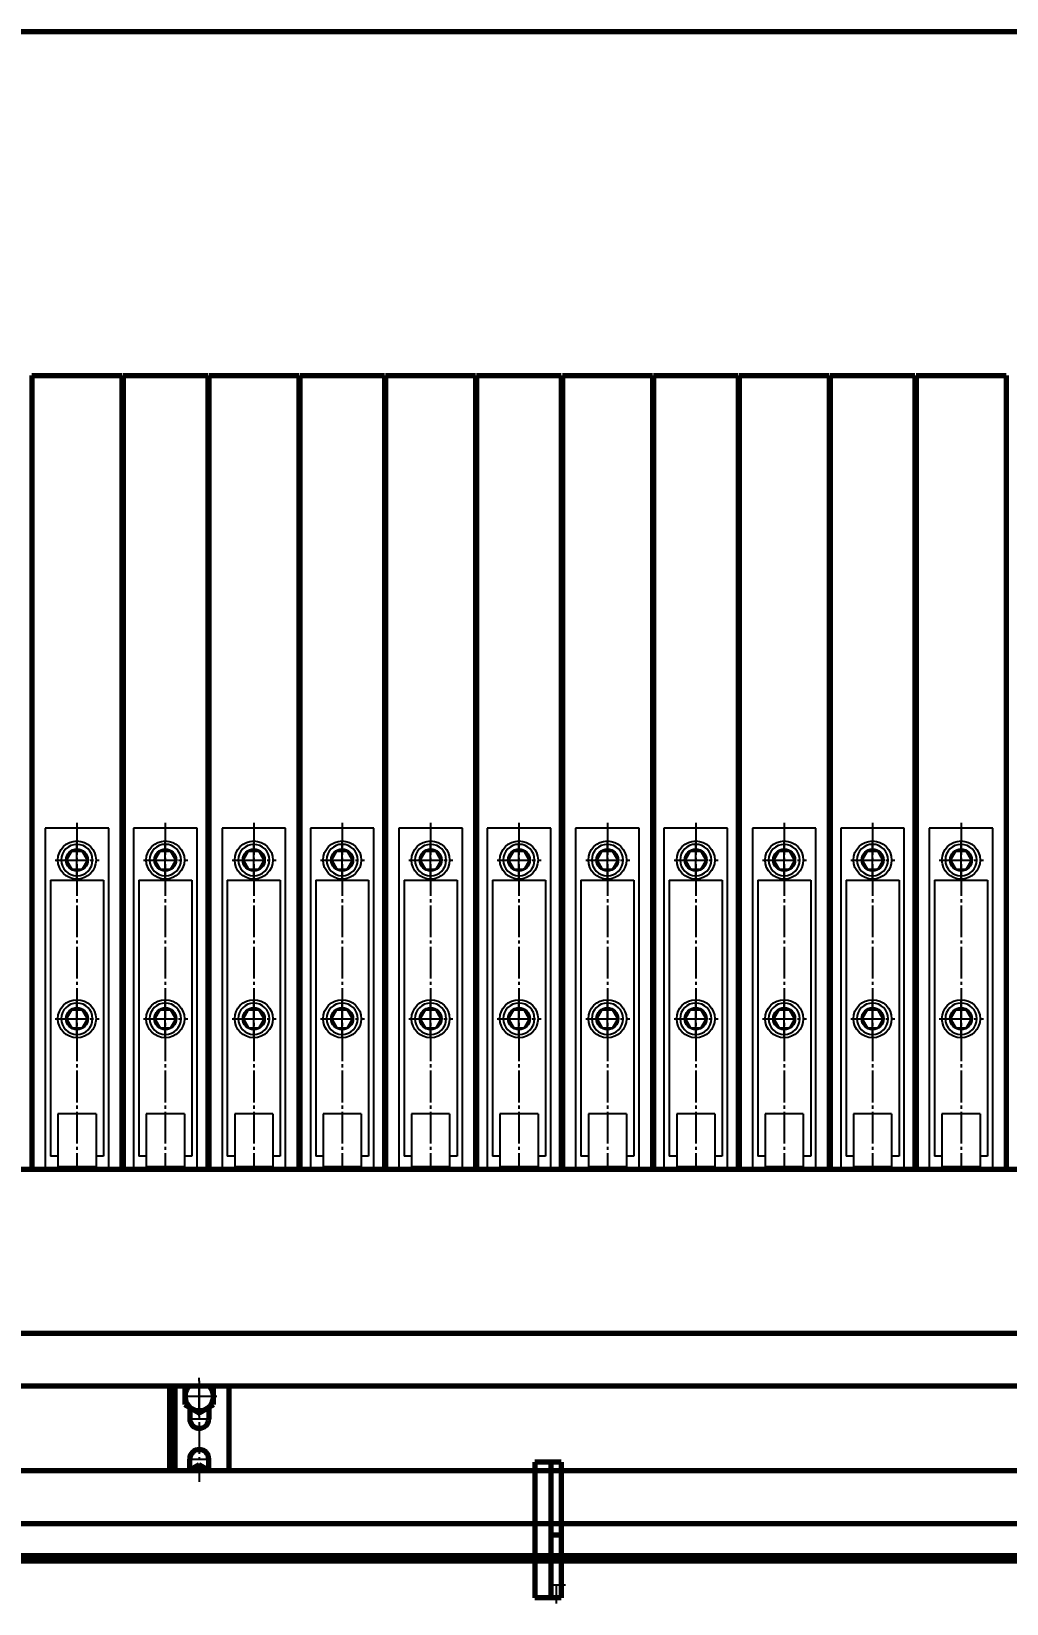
# Model space of a CAD drawing. Header units: millimetres. Extents: x -14850 to 14850, y -10500 to 10500.
# Drawn here: x -6048 to -5127, y 2566 to 4052 of the extents above; entities that cross this region are included whole.
import ezdxf

# ---------------------------------------------------------------- set-up
doc = ezdxf.new("R2010")
doc.units = ezdxf.units.MM
doc.linetypes.add('EB_DASH', pattern=[6, 3, -3])
doc.linetypes.add('EB_DASHDOT', pattern=[39, 30, -3, 3, -3])
for name, color, linetype, lineweight in [('CAXA0', 7, 'Continuous', 70), ('CAXA1', 1, 'EB_DASHDOT', 25), ('CAXA2', 6, 'EB_DASH', 25), ('CAXA4', 3, 'Continuous', 25)]:
    doc.layers.add(name, color=color, linetype=linetype, lineweight=lineweight)
doc.styles.add('标准', font='', dxfattribs={"width": 0.667})
doc.styles.get('标准').set_extended_font_data('NSimSun')
doc.dimstyles.new('标准', dxfattribs={"dimscale": 50, "dimtxt": 3.5, "dimasz": 3, "dimexe": 2, "dimexo": 0, "dimtad": 1, "dimdec": 1, "dimzin": 12, "dimdsep": 46, "dimtxsty": '标准', "dimcen": 0, "dimdle": 4, "dimaunit": 1, "dimazin": 2, "dimtfac": 1, "dimtdec": 3, "dimtmove": 0, "dimatfit": 3, "dimfxl": 0, "dimtolj": 1, "dimtzin": 0, "dimarcsym": 0})

# ---------------------------------------------------------------- blocks, each defined once
blk = doc.blocks.new('CAXBLOCK45', base_point=(-5560, 2639))
at = {"layer": 'CAXA0', "linetype": 'Continuous', "lineweight": 70}
for p, q in [((-5547.4, 2699.6), (-5572.4, 2699.6)), ((-5572.4, 2699.6), (-5572.4, 2571.6)), ((-5557.4, 2699.6), (-5557.4, 2571.6)), ((-5547.4, 2699.6), (-5547.4, 2571.6)), ((-5547.4, 2630.6), (-5557.4, 2630.6)), ((-5547.4, 2571.6), (-5572.4, 2571.6))]:
    blk.add_line(p, q, dxfattribs=at)
at = {"layer": 'CAXA1', "linetype": 'EB_DASHDOT', "lineweight": 25}
for p, q in [((-5560, 2608.6), (-5545.4, 2608.6)), ((-5559.5, 2583.6), (-5543.5, 2583.6))]:
    blk.add_line(p, q, dxfattribs=at)
at = {"layer": 'CAXA1', "color": 1, "linetype": 'EB_DASHDOT', "lineweight": 25}
blk.add_line((-5552.4, 2582.5), (-5552.4, 2566), dxfattribs=at)
blk = doc.blocks.new('CAXBLOCK294', base_point=(-5212.4, 3351.7))
at = {"layer": 'CAXA0', "linetype": 'Continuous', "lineweight": 70}
for p, q in [((-5212.4, 3726.7), (-5127.4, 3726.7)), ((-5212.4, 3726.7), (-5212.4, 2976.7)), ((-5127.4, 3726.7), (-5127.4, 2976.7)), ((-5212.4, 2976.7), (-5127.4, 2976.7))]:
    blk.add_line(p, q, dxfattribs=at)
at = {"layer": 'CAXA2', "color": 6, "linetype": 'Continuous', "lineweight": 25}
for p, q in [((-5199.9, 3298.7), (-5199.9, 2976.7)), ((-5139.9, 3298.7), (-5199.9, 3298.7)), ((-5139.9, 2976.7), (-5139.9, 3298.7)), ((-5169.9, 3250.8), (-5169.9, 3286.5)), ((-5179.7, 3268.7), (-5174.8, 3277.2)), ((-5179.7, 3268.7), (-5174.8, 3260.2)), ((-5174.8, 3277.2), (-5165, 3277.2)), ((-5160.1, 3268.7), (-5165, 3277.2)), ((-5160.1, 3268.7), (-5165, 3277.2)), ((-5160.1, 3268.7), (-5165, 3260.2)), ((-5174.8, 3260.2), (-5165, 3260.2)), ((-5194.9, 3249.7), (-5194.9, 2988.7)), ((-5194.9, 3249.7), (-5144.9, 3249.7)), ((-5144.9, 3249.7), (-5144.9, 2988.7)), ((-5169.9, 3100.8), (-5169.9, 3136.5)), ((-5179.7, 3118.7), (-5174.8, 3127.2)), ((-5174.8, 3127.2), (-5165, 3127.2)), ((-5160.1, 3118.7), (-5165, 3127.2)), ((-5160.1, 3118.7), (-5165, 3127.2)), ((-5179.7, 3118.7), (-5174.8, 3110.2)), ((-5174.8, 3110.2), (-5165, 3110.2)), ((-5160.1, 3118.7), (-5165, 3110.2)), ((-5187.9, 3028.7), (-5187.9, 2978.7)), ((-5151.9, 3028.7), (-5187.9, 3028.7)), ((-5151.9, 3028.7), (-5151.9, 2978.7)), ((-5187.9, 2988.7), (-5194.9, 2988.7)), ((-5144.9, 2988.7), (-5151.9, 2988.7)), ((-5151.9, 2978.7), (-5187.9, 2978.7))]:
    blk.add_line(p, q, dxfattribs=at)
at = {"layer": 'CAXA2', "color": 6, "linetype": 'EB_DASHDOT', "lineweight": 25}
for p, q in [((-5169.9, 3303.7), (-5169.9, 2976.7)), ((-5190.4, 3268.7), (-5148.8, 3268.7)), ((-5190.4, 3118.7), (-5148.8, 3118.7))]:
    blk.add_line(p, q, dxfattribs=at)
at = {"layer": 'CAXA2', "color": 6, "linetype": 'Continuous', "lineweight": 25}
for centre, radius in [((-5169.9, 3268.7), 18), ((-5169.9, 3268.7), 10.5), ((-5169.9, 3268.7), 9.81), ((-5169.9, 3118.7), 18), ((-5169.9, 3118.7), 18), ((-5169.9, 3118.7), 10.5), ((-5169.9, 3118.7), 10.5), ((-5169.9, 3118.7), 9.81)]:
    blk.add_circle(centre, radius, dxfattribs=at)
for centre, start, end in [((-5169.9, 3268.7), 0, 180), ((-5169.9, 3268.7), 180, 0), ((-5169.9, 3118.7), 0, 180), ((-5169.9, 3118.7), 180, 0)]:
    blk.add_arc(centre, 14.8, start, end, dxfattribs=at)
blk = doc.blocks.new('CAXBLOCK295', base_point=(-5108.5, 3358.4))
at = {"layer": 'CAXA0', "linetype": 'Continuous', "lineweight": 70}
for p, q in [((-5293.4, 3726.7), (-5213.4, 3726.7)), ((-5293.4, 3726.7), (-5293.4, 2976.7)), ((-5213.4, 3726.7), (-5213.4, 2976.7)), ((-5293.4, 2976.7), (-5213.4, 2976.7))]:
    blk.add_line(p, q, dxfattribs=at)
at = {"layer": 'CAXA2', "color": 6, "linetype": 'Continuous', "lineweight": 25}
for p, q in [((-5283.4, 3298.7), (-5283.4, 2976.7)), ((-5223.4, 3298.7), (-5283.4, 3298.7)), ((-5223.4, 2976.7), (-5223.4, 3298.7)), ((-5253.4, 3250.8), (-5253.4, 3286.5)), ((-5263.2, 3268.7), (-5258.3, 3277.2)), ((-5263.2, 3268.7), (-5258.3, 3260.2)), ((-5258.3, 3277.2), (-5248.5, 3277.2)), ((-5243.6, 3268.7), (-5248.5, 3277.2)), ((-5243.6, 3268.7), (-5248.5, 3277.2)), ((-5243.6, 3268.7), (-5248.5, 3260.2)), ((-5258.3, 3260.2), (-5248.5, 3260.2)), ((-5278.4, 3249.7), (-5278.4, 2988.7)), ((-5278.4, 3249.7), (-5228.4, 3249.7)), ((-5228.4, 3249.7), (-5228.4, 2988.7)), ((-5253.4, 3100.8), (-5253.4, 3136.5)), ((-5263.2, 3118.7), (-5258.3, 3127.2)), ((-5258.3, 3127.2), (-5248.5, 3127.2)), ((-5243.6, 3118.7), (-5248.5, 3127.2)), ((-5243.6, 3118.7), (-5248.5, 3127.2)), ((-5263.2, 3118.7), (-5258.3, 3110.2)), ((-5258.3, 3110.2), (-5248.5, 3110.2)), ((-5243.6, 3118.7), (-5248.5, 3110.2)), ((-5271.4, 3028.7), (-5271.4, 2978.7)), ((-5235.4, 3028.7), (-5271.4, 3028.7)), ((-5235.4, 3028.7), (-5235.4, 2978.7)), ((-5271.4, 2988.7), (-5278.4, 2988.7)), ((-5228.4, 2988.7), (-5235.4, 2988.7)), ((-5235.4, 2978.7), (-5271.4, 2978.7))]:
    blk.add_line(p, q, dxfattribs=at)
at = {"layer": 'CAXA2', "color": 6, "linetype": 'EB_DASHDOT', "lineweight": 25}
for p, q in [((-5253.4, 3303.7), (-5253.4, 2976.7)), ((-5273.9, 3268.7), (-5232.3, 3268.7)), ((-5273.9, 3118.7), (-5232.3, 3118.7))]:
    blk.add_line(p, q, dxfattribs=at)
at = {"layer": 'CAXA2', "color": 6, "linetype": 'Continuous', "lineweight": 25}
for centre, radius in [((-5253.4, 3268.7), 18), ((-5253.4, 3268.7), 10.5), ((-5253.4, 3268.7), 9.81), ((-5253.4, 3118.7), 18), ((-5253.4, 3118.7), 18), ((-5253.4, 3118.7), 10.5), ((-5253.4, 3118.7), 10.5), ((-5253.4, 3118.7), 9.81)]:
    blk.add_circle(centre, radius, dxfattribs=at)
for centre, start, end in [((-5253.4, 3268.7), 0, 180), ((-5253.4, 3268.7), 180, 0), ((-5253.4, 3118.7), 0, 180), ((-5253.4, 3118.7), 180, 0)]:
    blk.add_arc(centre, 14.8, start, end, dxfattribs=at)
blk = doc.blocks.new('CAXBLOCK296', base_point=(-5379.4, 3351.7))
at = {"layer": 'CAXA0', "linetype": 'Continuous', "lineweight": 70}
for p, q in [((-5379.4, 3726.7), (-5294.4, 3726.7)), ((-5379.4, 3726.7), (-5379.4, 2976.7)), ((-5294.4, 3726.7), (-5294.4, 2976.7)), ((-5379.4, 2976.7), (-5294.4, 2976.7))]:
    blk.add_line(p, q, dxfattribs=at)
at = {"layer": 'CAXA2', "color": 6, "linetype": 'Continuous', "lineweight": 25}
for p, q in [((-5366.9, 3298.7), (-5366.9, 2976.7)), ((-5306.9, 3298.7), (-5366.9, 3298.7)), ((-5306.9, 2976.7), (-5306.9, 3298.7)), ((-5336.9, 3250.8), (-5336.9, 3286.5)), ((-5346.7, 3268.7), (-5341.8, 3277.2)), ((-5346.7, 3268.7), (-5341.8, 3260.2)), ((-5341.8, 3277.2), (-5332, 3277.2)), ((-5327.1, 3268.7), (-5332, 3277.2)), ((-5327.1, 3268.7), (-5332, 3277.2)), ((-5327.1, 3268.7), (-5332, 3260.2)), ((-5341.8, 3260.2), (-5332, 3260.2)), ((-5361.9, 3249.7), (-5361.9, 2988.7)), ((-5361.9, 3249.7), (-5311.9, 3249.7)), ((-5311.9, 3249.7), (-5311.9, 2988.7)), ((-5336.9, 3100.8), (-5336.9, 3136.5)), ((-5346.7, 3118.7), (-5341.8, 3127.2)), ((-5341.8, 3127.2), (-5332, 3127.2)), ((-5327.1, 3118.7), (-5332, 3127.2)), ((-5327.1, 3118.7), (-5332, 3127.2)), ((-5346.7, 3118.7), (-5341.8, 3110.2)), ((-5341.8, 3110.2), (-5332, 3110.2)), ((-5327.1, 3118.7), (-5332, 3110.2)), ((-5354.9, 3028.7), (-5354.9, 2978.7)), ((-5318.9, 3028.7), (-5354.9, 3028.7)), ((-5318.9, 3028.7), (-5318.9, 2978.7)), ((-5354.9, 2988.7), (-5361.9, 2988.7)), ((-5311.9, 2988.7), (-5318.9, 2988.7)), ((-5318.9, 2978.7), (-5354.9, 2978.7))]:
    blk.add_line(p, q, dxfattribs=at)
at = {"layer": 'CAXA2', "color": 6, "linetype": 'EB_DASHDOT', "lineweight": 25}
for p, q in [((-5336.9, 3303.7), (-5336.9, 2976.7)), ((-5357.4, 3268.7), (-5315.8, 3268.7)), ((-5357.4, 3118.7), (-5315.8, 3118.7))]:
    blk.add_line(p, q, dxfattribs=at)
at = {"layer": 'CAXA2', "color": 6, "linetype": 'Continuous', "lineweight": 25}
for centre, radius in [((-5336.9, 3268.7), 18), ((-5336.9, 3268.7), 10.5), ((-5336.9, 3268.7), 9.81), ((-5336.9, 3118.7), 18), ((-5336.9, 3118.7), 18), ((-5336.9, 3118.7), 10.5), ((-5336.9, 3118.7), 10.5), ((-5336.9, 3118.7), 9.81)]:
    blk.add_circle(centre, radius, dxfattribs=at)
for centre, start, end in [((-5336.9, 3268.7), 0, 180), ((-5336.9, 3268.7), 180, 0), ((-5336.9, 3118.7), 0, 180), ((-5336.9, 3118.7), 180, 0)]:
    blk.add_arc(centre, 14.8, start, end, dxfattribs=at)
blk = doc.blocks.new('CAXBLOCK297', base_point=(-5275.5, 3358.4))
at = {"layer": 'CAXA0', "linetype": 'Continuous', "lineweight": 70}
for p, q in [((-5460.4, 3726.7), (-5380.4, 3726.7)), ((-5460.4, 3726.7), (-5460.4, 2976.7)), ((-5380.4, 3726.7), (-5380.4, 2976.7)), ((-5460.4, 2976.7), (-5380.4, 2976.7))]:
    blk.add_line(p, q, dxfattribs=at)
at = {"layer": 'CAXA2', "color": 6, "linetype": 'Continuous', "lineweight": 25}
for p, q in [((-5450.4, 3298.7), (-5450.4, 2976.7)), ((-5390.4, 3298.7), (-5450.4, 3298.7)), ((-5390.4, 2976.7), (-5390.4, 3298.7)), ((-5420.4, 3250.8), (-5420.4, 3286.5)), ((-5430.2, 3268.7), (-5425.3, 3277.2)), ((-5430.2, 3268.7), (-5425.3, 3260.2)), ((-5425.3, 3277.2), (-5415.5, 3277.2)), ((-5410.6, 3268.7), (-5415.5, 3277.2)), ((-5410.6, 3268.7), (-5415.5, 3277.2)), ((-5410.6, 3268.7), (-5415.5, 3260.2)), ((-5425.3, 3260.2), (-5415.5, 3260.2)), ((-5445.4, 3249.7), (-5445.4, 2988.7)), ((-5445.4, 3249.7), (-5395.4, 3249.7)), ((-5395.4, 3249.7), (-5395.4, 2988.7)), ((-5420.4, 3100.8), (-5420.4, 3136.5)), ((-5430.2, 3118.7), (-5425.3, 3127.2)), ((-5425.3, 3127.2), (-5415.5, 3127.2)), ((-5410.6, 3118.7), (-5415.5, 3127.2)), ((-5410.6, 3118.7), (-5415.5, 3127.2)), ((-5430.2, 3118.7), (-5425.3, 3110.2)), ((-5425.3, 3110.2), (-5415.5, 3110.2)), ((-5410.6, 3118.7), (-5415.5, 3110.2)), ((-5438.4, 3028.7), (-5438.4, 2978.7)), ((-5402.4, 3028.7), (-5438.4, 3028.7)), ((-5402.4, 3028.7), (-5402.4, 2978.7)), ((-5438.4, 2988.7), (-5445.4, 2988.7)), ((-5395.4, 2988.7), (-5402.4, 2988.7)), ((-5402.4, 2978.7), (-5438.4, 2978.7))]:
    blk.add_line(p, q, dxfattribs=at)
at = {"layer": 'CAXA2', "color": 6, "linetype": 'EB_DASHDOT', "lineweight": 25}
for p, q in [((-5420.4, 3303.7), (-5420.4, 2976.7)), ((-5440.9, 3268.7), (-5399.3, 3268.7)), ((-5440.9, 3118.7), (-5399.3, 3118.7))]:
    blk.add_line(p, q, dxfattribs=at)
at = {"layer": 'CAXA2', "color": 6, "linetype": 'Continuous', "lineweight": 25}
for centre, radius in [((-5420.4, 3268.7), 18), ((-5420.4, 3268.7), 10.5), ((-5420.4, 3268.7), 9.81), ((-5420.4, 3118.7), 18), ((-5420.4, 3118.7), 18), ((-5420.4, 3118.7), 10.5), ((-5420.4, 3118.7), 10.5), ((-5420.4, 3118.7), 9.81)]:
    blk.add_circle(centre, radius, dxfattribs=at)
for centre, start, end in [((-5420.4, 3268.7), 0, 180), ((-5420.4, 3268.7), 180, 0), ((-5420.4, 3118.7), 0, 180), ((-5420.4, 3118.7), 180, 0)]:
    blk.add_arc(centre, 14.8, start, end, dxfattribs=at)
blk = doc.blocks.new('CAXBLOCK298', base_point=(-5546.4, 3351.7))
at = {"layer": 'CAXA0', "linetype": 'Continuous', "lineweight": 70}
for p, q in [((-5546.4, 3726.7), (-5461.4, 3726.7)), ((-5546.4, 3726.7), (-5546.4, 2976.7)), ((-5461.4, 3726.7), (-5461.4, 2976.7)), ((-5546.4, 2976.7), (-5461.4, 2976.7))]:
    blk.add_line(p, q, dxfattribs=at)
at = {"layer": 'CAXA2', "color": 6, "linetype": 'Continuous', "lineweight": 25}
for p, q in [((-5533.9, 3298.7), (-5533.9, 2976.7)), ((-5473.9, 3298.7), (-5533.9, 3298.7)), ((-5473.9, 2976.7), (-5473.9, 3298.7)), ((-5503.9, 3250.8), (-5503.9, 3286.5)), ((-5513.7, 3268.7), (-5508.8, 3277.2)), ((-5513.7, 3268.7), (-5508.8, 3260.2)), ((-5508.8, 3277.2), (-5499, 3277.2)), ((-5494.1, 3268.7), (-5499, 3277.2)), ((-5494.1, 3268.7), (-5499, 3277.2)), ((-5494.1, 3268.7), (-5499, 3260.2)), ((-5508.8, 3260.2), (-5499, 3260.2)), ((-5528.9, 3249.7), (-5528.9, 2988.7)), ((-5528.9, 3249.7), (-5478.9, 3249.7)), ((-5478.9, 3249.7), (-5478.9, 2988.7)), ((-5503.9, 3100.8), (-5503.9, 3136.5)), ((-5513.7, 3118.7), (-5508.8, 3127.2)), ((-5508.8, 3127.2), (-5499, 3127.2)), ((-5494.1, 3118.7), (-5499, 3127.2)), ((-5494.1, 3118.7), (-5499, 3127.2)), ((-5513.7, 3118.7), (-5508.8, 3110.2)), ((-5508.8, 3110.2), (-5499, 3110.2)), ((-5494.1, 3118.7), (-5499, 3110.2)), ((-5521.9, 3028.7), (-5521.9, 2978.7)), ((-5485.9, 3028.7), (-5521.9, 3028.7)), ((-5485.9, 3028.7), (-5485.9, 2978.7)), ((-5521.9, 2988.7), (-5528.9, 2988.7)), ((-5478.9, 2988.7), (-5485.9, 2988.7)), ((-5485.9, 2978.7), (-5521.9, 2978.7))]:
    blk.add_line(p, q, dxfattribs=at)
at = {"layer": 'CAXA2', "color": 6, "linetype": 'EB_DASHDOT', "lineweight": 25}
for p, q in [((-5503.9, 3303.7), (-5503.9, 2976.7)), ((-5524.4, 3268.7), (-5482.8, 3268.7)), ((-5524.4, 3118.7), (-5482.8, 3118.7))]:
    blk.add_line(p, q, dxfattribs=at)
at = {"layer": 'CAXA2', "color": 6, "linetype": 'Continuous', "lineweight": 25}
for centre, radius in [((-5503.9, 3268.7), 18), ((-5503.9, 3268.7), 10.5), ((-5503.9, 3268.7), 9.81), ((-5503.9, 3118.7), 18), ((-5503.9, 3118.7), 18), ((-5503.9, 3118.7), 10.5), ((-5503.9, 3118.7), 10.5), ((-5503.9, 3118.7), 9.81)]:
    blk.add_circle(centre, radius, dxfattribs=at)
for centre, start, end in [((-5503.9, 3268.7), 0, 180), ((-5503.9, 3268.7), 180, 0), ((-5503.9, 3118.7), 0, 180), ((-5503.9, 3118.7), 180, 0)]:
    blk.add_arc(centre, 14.8, start, end, dxfattribs=at)
blk = doc.blocks.new('CAXBLOCK299', base_point=(-5442.5, 3358.4))
at = {"layer": 'CAXA0', "linetype": 'Continuous', "lineweight": 70}
for p, q in [((-5627.4, 3726.7), (-5547.4, 3726.7)), ((-5627.4, 3726.7), (-5627.4, 2976.7)), ((-5547.4, 3726.7), (-5547.4, 2976.7)), ((-5627.4, 2976.7), (-5547.4, 2976.7))]:
    blk.add_line(p, q, dxfattribs=at)
at = {"layer": 'CAXA2', "color": 6, "linetype": 'Continuous', "lineweight": 25}
for p, q in [((-5617.4, 3298.7), (-5617.4, 2976.7)), ((-5557.4, 3298.7), (-5617.4, 3298.7)), ((-5557.4, 2976.7), (-5557.4, 3298.7)), ((-5587.4, 3250.8), (-5587.4, 3286.5)), ((-5597.2, 3268.7), (-5592.3, 3277.2)), ((-5597.2, 3268.7), (-5592.3, 3260.2)), ((-5592.3, 3277.2), (-5582.5, 3277.2)), ((-5577.6, 3268.7), (-5582.5, 3277.2)), ((-5577.6, 3268.7), (-5582.5, 3277.2)), ((-5577.6, 3268.7), (-5582.5, 3260.2)), ((-5592.3, 3260.2), (-5582.5, 3260.2)), ((-5612.4, 3249.7), (-5612.4, 2988.7)), ((-5612.4, 3249.7), (-5562.4, 3249.7)), ((-5562.4, 3249.7), (-5562.4, 2988.7)), ((-5587.4, 3100.8), (-5587.4, 3136.5)), ((-5597.2, 3118.7), (-5592.3, 3127.2)), ((-5592.3, 3127.2), (-5582.5, 3127.2)), ((-5577.6, 3118.7), (-5582.5, 3127.2)), ((-5577.6, 3118.7), (-5582.5, 3127.2)), ((-5597.2, 3118.7), (-5592.3, 3110.2)), ((-5592.3, 3110.2), (-5582.5, 3110.2)), ((-5577.6, 3118.7), (-5582.5, 3110.2)), ((-5605.4, 3028.7), (-5605.4, 2978.7)), ((-5569.4, 3028.7), (-5605.4, 3028.7)), ((-5569.4, 3028.7), (-5569.4, 2978.7)), ((-5605.4, 2988.7), (-5612.4, 2988.7)), ((-5562.4, 2988.7), (-5569.4, 2988.7)), ((-5569.4, 2978.7), (-5605.4, 2978.7))]:
    blk.add_line(p, q, dxfattribs=at)
at = {"layer": 'CAXA2', "color": 6, "linetype": 'EB_DASHDOT', "lineweight": 25}
for p, q in [((-5587.4, 3303.7), (-5587.4, 2976.7)), ((-5607.9, 3268.7), (-5566.3, 3268.7)), ((-5607.9, 3118.7), (-5566.3, 3118.7))]:
    blk.add_line(p, q, dxfattribs=at)
at = {"layer": 'CAXA2', "color": 6, "linetype": 'Continuous', "lineweight": 25}
for centre, radius in [((-5587.4, 3268.7), 18), ((-5587.4, 3268.7), 10.5), ((-5587.4, 3268.7), 9.81), ((-5587.4, 3118.7), 18), ((-5587.4, 3118.7), 18), ((-5587.4, 3118.7), 10.5), ((-5587.4, 3118.7), 10.5), ((-5587.4, 3118.7), 9.81)]:
    blk.add_circle(centre, radius, dxfattribs=at)
for centre, start, end in [((-5587.4, 3268.7), 0, 180), ((-5587.4, 3268.7), 180, 0), ((-5587.4, 3118.7), 0, 180), ((-5587.4, 3118.7), 180, 0)]:
    blk.add_arc(centre, 14.8, start, end, dxfattribs=at)
blk = doc.blocks.new('CAXBLOCK300', base_point=(-5713.4, 3351.7))
at = {"layer": 'CAXA0', "linetype": 'Continuous', "lineweight": 70}
for p, q in [((-5713.4, 3726.7), (-5628.4, 3726.7)), ((-5713.4, 3726.7), (-5713.4, 2976.7)), ((-5628.4, 3726.7), (-5628.4, 2976.7)), ((-5713.4, 2976.7), (-5628.4, 2976.7))]:
    blk.add_line(p, q, dxfattribs=at)
at = {"layer": 'CAXA2', "color": 6, "linetype": 'Continuous', "lineweight": 25}
for p, q in [((-5700.9, 3298.7), (-5700.9, 2976.7)), ((-5640.9, 3298.7), (-5700.9, 3298.7)), ((-5640.9, 2976.7), (-5640.9, 3298.7)), ((-5670.9, 3250.8), (-5670.9, 3286.5)), ((-5680.7, 3268.7), (-5675.8, 3277.2)), ((-5680.7, 3268.7), (-5675.8, 3260.2)), ((-5675.8, 3277.2), (-5666, 3277.2)), ((-5661.1, 3268.7), (-5666, 3277.2)), ((-5661.1, 3268.7), (-5666, 3277.2)), ((-5661.1, 3268.7), (-5666, 3260.2)), ((-5675.8, 3260.2), (-5666, 3260.2)), ((-5695.9, 3249.7), (-5695.9, 2988.7)), ((-5695.9, 3249.7), (-5645.9, 3249.7)), ((-5645.9, 3249.7), (-5645.9, 2988.7)), ((-5670.9, 3100.8), (-5670.9, 3136.5)), ((-5680.7, 3118.7), (-5675.8, 3127.2)), ((-5675.8, 3127.2), (-5666, 3127.2)), ((-5661.1, 3118.7), (-5666, 3127.2)), ((-5661.1, 3118.7), (-5666, 3127.2)), ((-5680.7, 3118.7), (-5675.8, 3110.2)), ((-5675.8, 3110.2), (-5666, 3110.2)), ((-5661.1, 3118.7), (-5666, 3110.2)), ((-5688.9, 3028.7), (-5688.9, 2978.7)), ((-5652.9, 3028.7), (-5688.9, 3028.7)), ((-5652.9, 3028.7), (-5652.9, 2978.7)), ((-5688.9, 2988.7), (-5695.9, 2988.7)), ((-5645.9, 2988.7), (-5652.9, 2988.7)), ((-5652.9, 2978.7), (-5688.9, 2978.7))]:
    blk.add_line(p, q, dxfattribs=at)
at = {"layer": 'CAXA2', "color": 6, "linetype": 'EB_DASHDOT', "lineweight": 25}
for p, q in [((-5670.9, 3303.7), (-5670.9, 2976.7)), ((-5691.4, 3268.7), (-5649.8, 3268.7)), ((-5691.4, 3118.7), (-5649.8, 3118.7))]:
    blk.add_line(p, q, dxfattribs=at)
at = {"layer": 'CAXA2', "color": 6, "linetype": 'Continuous', "lineweight": 25}
for centre, radius in [((-5670.9, 3268.7), 18), ((-5670.9, 3268.7), 10.5), ((-5670.9, 3268.7), 9.81), ((-5670.9, 3118.7), 18), ((-5670.9, 3118.7), 18), ((-5670.9, 3118.7), 10.5), ((-5670.9, 3118.7), 10.5), ((-5670.9, 3118.7), 9.81)]:
    blk.add_circle(centre, radius, dxfattribs=at)
for centre, start, end in [((-5670.9, 3268.7), 0, 180), ((-5670.9, 3268.7), 180, 0), ((-5670.9, 3118.7), 0, 180), ((-5670.9, 3118.7), 180, 0)]:
    blk.add_arc(centre, 14.8, start, end, dxfattribs=at)
blk = doc.blocks.new('CAXBLOCK301', base_point=(-5609.5, 3358.4))
at = {"layer": 'CAXA0', "linetype": 'Continuous', "lineweight": 70}
for p, q in [((-5794.4, 3726.7), (-5714.4, 3726.7)), ((-5794.4, 3726.7), (-5794.4, 2976.7)), ((-5714.4, 3726.7), (-5714.4, 2976.7)), ((-5794.4, 2976.7), (-5714.4, 2976.7))]:
    blk.add_line(p, q, dxfattribs=at)
at = {"layer": 'CAXA2', "color": 6, "linetype": 'Continuous', "lineweight": 25}
for p, q in [((-5784.4, 3298.7), (-5784.4, 2976.7)), ((-5724.4, 3298.7), (-5784.4, 3298.7)), ((-5724.4, 2976.7), (-5724.4, 3298.7)), ((-5754.4, 3250.8), (-5754.4, 3286.5)), ((-5764.2, 3268.7), (-5759.3, 3277.2)), ((-5764.2, 3268.7), (-5759.3, 3260.2)), ((-5759.3, 3277.2), (-5749.5, 3277.2)), ((-5744.6, 3268.7), (-5749.5, 3277.2)), ((-5744.6, 3268.7), (-5749.5, 3277.2)), ((-5744.6, 3268.7), (-5749.5, 3260.2)), ((-5759.3, 3260.2), (-5749.5, 3260.2)), ((-5779.4, 3249.7), (-5779.4, 2988.7)), ((-5779.4, 3249.7), (-5729.4, 3249.7)), ((-5729.4, 3249.7), (-5729.4, 2988.7)), ((-5754.4, 3100.8), (-5754.4, 3136.5)), ((-5764.2, 3118.7), (-5759.3, 3127.2)), ((-5759.3, 3127.2), (-5749.5, 3127.2)), ((-5744.6, 3118.7), (-5749.5, 3127.2)), ((-5744.6, 3118.7), (-5749.5, 3127.2)), ((-5764.2, 3118.7), (-5759.3, 3110.2)), ((-5759.3, 3110.2), (-5749.5, 3110.2)), ((-5744.6, 3118.7), (-5749.5, 3110.2)), ((-5772.4, 3028.7), (-5772.4, 2978.7)), ((-5736.4, 3028.7), (-5772.4, 3028.7)), ((-5736.4, 3028.7), (-5736.4, 2978.7)), ((-5772.4, 2988.7), (-5779.4, 2988.7)), ((-5729.4, 2988.7), (-5736.4, 2988.7)), ((-5736.4, 2978.7), (-5772.4, 2978.7))]:
    blk.add_line(p, q, dxfattribs=at)
at = {"layer": 'CAXA2', "color": 6, "linetype": 'EB_DASHDOT', "lineweight": 25}
for p, q in [((-5754.4, 3303.7), (-5754.4, 2976.7)), ((-5774.9, 3268.7), (-5733.3, 3268.7)), ((-5774.9, 3118.7), (-5733.3, 3118.7))]:
    blk.add_line(p, q, dxfattribs=at)
at = {"layer": 'CAXA2', "color": 6, "linetype": 'Continuous', "lineweight": 25}
for centre, radius in [((-5754.4, 3268.7), 18), ((-5754.4, 3268.7), 10.5), ((-5754.4, 3268.7), 9.81), ((-5754.4, 3118.7), 18), ((-5754.4, 3118.7), 18), ((-5754.4, 3118.7), 10.5), ((-5754.4, 3118.7), 10.5), ((-5754.4, 3118.7), 9.81)]:
    blk.add_circle(centre, radius, dxfattribs=at)
for centre, start, end in [((-5754.4, 3268.7), 0, 180), ((-5754.4, 3268.7), 180, 0), ((-5754.4, 3118.7), 0, 180), ((-5754.4, 3118.7), 180, 0)]:
    blk.add_arc(centre, 14.8, start, end, dxfattribs=at)
blk = doc.blocks.new('CAXBLOCK302', base_point=(-5880.4, 3351.7))
at = {"layer": 'CAXA0', "linetype": 'Continuous', "lineweight": 70}
for p, q in [((-5880.4, 3726.7), (-5795.4, 3726.7)), ((-5880.4, 3726.7), (-5880.4, 2976.7)), ((-5795.4, 3726.7), (-5795.4, 2976.7)), ((-5880.4, 2976.7), (-5795.4, 2976.7))]:
    blk.add_line(p, q, dxfattribs=at)
at = {"layer": 'CAXA2', "color": 6, "linetype": 'Continuous', "lineweight": 25}
for p, q in [((-5867.9, 3298.7), (-5867.9, 2976.7)), ((-5807.9, 3298.7), (-5867.9, 3298.7)), ((-5807.9, 2976.7), (-5807.9, 3298.7)), ((-5837.9, 3250.8), (-5837.9, 3286.5)), ((-5847.7, 3268.7), (-5842.8, 3277.2)), ((-5847.7, 3268.7), (-5842.8, 3260.2)), ((-5842.8, 3277.2), (-5833, 3277.2)), ((-5828.1, 3268.7), (-5833, 3277.2)), ((-5828.1, 3268.7), (-5833, 3277.2)), ((-5828.1, 3268.7), (-5833, 3260.2)), ((-5842.8, 3260.2), (-5833, 3260.2)), ((-5862.9, 3249.7), (-5862.9, 2988.7)), ((-5862.9, 3249.7), (-5812.9, 3249.7)), ((-5812.9, 3249.7), (-5812.9, 2988.7)), ((-5837.9, 3100.8), (-5837.9, 3136.5)), ((-5847.7, 3118.7), (-5842.8, 3127.2)), ((-5842.8, 3127.2), (-5833, 3127.2)), ((-5828.1, 3118.7), (-5833, 3127.2)), ((-5828.1, 3118.7), (-5833, 3127.2)), ((-5847.7, 3118.7), (-5842.8, 3110.2)), ((-5842.8, 3110.2), (-5833, 3110.2)), ((-5828.1, 3118.7), (-5833, 3110.2)), ((-5855.9, 3028.7), (-5855.9, 2978.7)), ((-5819.9, 3028.7), (-5855.9, 3028.7)), ((-5819.9, 3028.7), (-5819.9, 2978.7)), ((-5855.9, 2988.7), (-5862.9, 2988.7)), ((-5812.9, 2988.7), (-5819.9, 2988.7)), ((-5819.9, 2978.7), (-5855.9, 2978.7))]:
    blk.add_line(p, q, dxfattribs=at)
at = {"layer": 'CAXA2', "color": 6, "linetype": 'EB_DASHDOT', "lineweight": 25}
for p, q in [((-5837.9, 3303.7), (-5837.9, 2976.7)), ((-5858.4, 3268.7), (-5816.8, 3268.7)), ((-5858.4, 3118.7), (-5816.8, 3118.7))]:
    blk.add_line(p, q, dxfattribs=at)
at = {"layer": 'CAXA2', "color": 6, "linetype": 'Continuous', "lineweight": 25}
for centre, radius in [((-5837.9, 3268.7), 18), ((-5837.9, 3268.7), 10.5), ((-5837.9, 3268.7), 9.81), ((-5837.9, 3118.7), 18), ((-5837.9, 3118.7), 18), ((-5837.9, 3118.7), 10.5), ((-5837.9, 3118.7), 10.5), ((-5837.9, 3118.7), 9.81)]:
    blk.add_circle(centre, radius, dxfattribs=at)
for centre, start, end in [((-5837.9, 3268.7), 0, 180), ((-5837.9, 3268.7), 180, 0), ((-5837.9, 3118.7), 0, 180), ((-5837.9, 3118.7), 180, 0)]:
    blk.add_arc(centre, 14.8, start, end, dxfattribs=at)
blk = doc.blocks.new('CAXBLOCK303', base_point=(-5776.5, 3358.4))
at = {"layer": 'CAXA0', "linetype": 'Continuous', "lineweight": 70}
for p, q in [((-5961.4, 3726.7), (-5881.4, 3726.7)), ((-5961.4, 3726.7), (-5961.4, 2976.7)), ((-5881.4, 3726.7), (-5881.4, 2976.7)), ((-5961.4, 2976.7), (-5881.4, 2976.7))]:
    blk.add_line(p, q, dxfattribs=at)
at = {"layer": 'CAXA2', "color": 6, "linetype": 'Continuous', "lineweight": 25}
for p, q in [((-5951.4, 3298.7), (-5951.4, 2976.7)), ((-5891.4, 3298.7), (-5951.4, 3298.7)), ((-5891.4, 2976.7), (-5891.4, 3298.7)), ((-5921.4, 3250.8), (-5921.4, 3286.5)), ((-5931.2, 3268.7), (-5926.3, 3277.2)), ((-5931.2, 3268.7), (-5926.3, 3260.2)), ((-5926.3, 3277.2), (-5916.5, 3277.2)), ((-5911.6, 3268.7), (-5916.5, 3277.2)), ((-5911.6, 3268.7), (-5916.5, 3277.2)), ((-5911.6, 3268.7), (-5916.5, 3260.2)), ((-5926.3, 3260.2), (-5916.5, 3260.2)), ((-5946.4, 3249.7), (-5946.4, 2988.7)), ((-5946.4, 3249.7), (-5896.4, 3249.7)), ((-5896.4, 3249.7), (-5896.4, 2988.7)), ((-5921.4, 3100.8), (-5921.4, 3136.5)), ((-5931.2, 3118.7), (-5926.3, 3127.2)), ((-5926.3, 3127.2), (-5916.5, 3127.2)), ((-5911.6, 3118.7), (-5916.5, 3127.2)), ((-5911.6, 3118.7), (-5916.5, 3127.2)), ((-5931.2, 3118.7), (-5926.3, 3110.2)), ((-5926.3, 3110.2), (-5916.5, 3110.2)), ((-5911.6, 3118.7), (-5916.5, 3110.2)), ((-5939.4, 3028.7), (-5939.4, 2978.7)), ((-5903.4, 3028.7), (-5939.4, 3028.7)), ((-5903.4, 3028.7), (-5903.4, 2978.7)), ((-5939.4, 2988.7), (-5946.4, 2988.7)), ((-5896.4, 2988.7), (-5903.4, 2988.7)), ((-5903.4, 2978.7), (-5939.4, 2978.7))]:
    blk.add_line(p, q, dxfattribs=at)
at = {"layer": 'CAXA2', "color": 6, "linetype": 'EB_DASHDOT', "lineweight": 25}
for p, q in [((-5921.4, 3303.7), (-5921.4, 2976.7)), ((-5941.9, 3268.7), (-5900.3, 3268.7)), ((-5941.9, 3118.7), (-5900.3, 3118.7))]:
    blk.add_line(p, q, dxfattribs=at)
at = {"layer": 'CAXA2', "color": 6, "linetype": 'Continuous', "lineweight": 25}
for centre, radius in [((-5921.4, 3268.7), 18), ((-5921.4, 3268.7), 10.5), ((-5921.4, 3268.7), 9.81), ((-5921.4, 3118.7), 18), ((-5921.4, 3118.7), 18), ((-5921.4, 3118.7), 10.5), ((-5921.4, 3118.7), 10.5), ((-5921.4, 3118.7), 9.81)]:
    blk.add_circle(centre, radius, dxfattribs=at)
for centre, start, end in [((-5921.4, 3268.7), 0, 180), ((-5921.4, 3268.7), 180, 0), ((-5921.4, 3118.7), 0, 180), ((-5921.4, 3118.7), 180, 0)]:
    blk.add_arc(centre, 14.8, start, end, dxfattribs=at)
blk = doc.blocks.new('CAXBLOCK304', base_point=(-6047.4, 3351.7))
at = {"layer": 'CAXA0', "linetype": 'Continuous', "lineweight": 70}
for p, q in [((-6047.4, 3726.7), (-5962.4, 3726.7)), ((-6047.4, 3726.7), (-6047.4, 2976.7)), ((-5962.4, 3726.7), (-5962.4, 2976.7)), ((-6047.4, 2976.7), (-5962.4, 2976.7))]:
    blk.add_line(p, q, dxfattribs=at)
at = {"layer": 'CAXA2', "color": 6, "linetype": 'Continuous', "lineweight": 25}
for p, q in [((-6034.9, 3298.7), (-6034.9, 2976.7)), ((-5974.9, 3298.7), (-6034.9, 3298.7)), ((-5974.9, 2976.7), (-5974.9, 3298.7)), ((-6004.9, 3250.8), (-6004.9, 3286.5)), ((-6014.7, 3268.7), (-6009.8, 3277.2)), ((-6014.7, 3268.7), (-6009.8, 3260.2)), ((-6009.8, 3277.2), (-6000, 3277.2)), ((-5995.1, 3268.7), (-6000, 3277.2)), ((-5995.1, 3268.7), (-6000, 3277.2)), ((-5995.1, 3268.7), (-6000, 3260.2)), ((-6009.8, 3260.2), (-6000, 3260.2)), ((-6029.9, 3249.7), (-6029.9, 2988.7)), ((-6029.9, 3249.7), (-5979.9, 3249.7)), ((-5979.9, 3249.7), (-5979.9, 2988.7)), ((-6004.9, 3100.8), (-6004.9, 3136.5)), ((-6014.7, 3118.7), (-6009.8, 3127.2)), ((-6009.8, 3127.2), (-6000, 3127.2)), ((-5995.1, 3118.7), (-6000, 3127.2)), ((-5995.1, 3118.7), (-6000, 3127.2)), ((-6014.7, 3118.7), (-6009.8, 3110.2)), ((-6009.8, 3110.2), (-6000, 3110.2)), ((-5995.1, 3118.7), (-6000, 3110.2)), ((-6022.9, 3028.7), (-6022.9, 2978.7)), ((-5986.9, 3028.7), (-6022.9, 3028.7)), ((-5986.9, 3028.7), (-5986.9, 2978.7)), ((-6022.9, 2988.7), (-6029.9, 2988.7)), ((-5979.9, 2988.7), (-5986.9, 2988.7)), ((-5986.9, 2978.7), (-6022.9, 2978.7))]:
    blk.add_line(p, q, dxfattribs=at)
at = {"layer": 'CAXA2', "color": 6, "linetype": 'EB_DASHDOT', "lineweight": 25}
for p, q in [((-6004.9, 3303.7), (-6004.9, 2976.7)), ((-6025.4, 3268.7), (-5983.8, 3268.7)), ((-6025.4, 3118.7), (-5983.8, 3118.7))]:
    blk.add_line(p, q, dxfattribs=at)
at = {"layer": 'CAXA2', "color": 6, "linetype": 'Continuous', "lineweight": 25}
for centre, radius in [((-6004.9, 3268.7), 18), ((-6004.9, 3268.7), 10.5), ((-6004.9, 3268.7), 9.81), ((-6004.9, 3118.7), 18), ((-6004.9, 3118.7), 18), ((-6004.9, 3118.7), 10.5), ((-6004.9, 3118.7), 10.5), ((-6004.9, 3118.7), 9.81)]:
    blk.add_circle(centre, radius, dxfattribs=at)
for centre, start, end in [((-6004.9, 3268.7), 0, 180), ((-6004.9, 3268.7), 180, 0), ((-6004.9, 3118.7), 0, 180), ((-6004.9, 3118.7), 180, 0)]:
    blk.add_arc(centre, 14.8, start, end, dxfattribs=at)
blk = doc.blocks.new('*D869')
at = {"layer": 'CAXA4', "linetype": 'Continuous', "lineweight": 25}
for points in [[(-11382.4, 8429.3), (-11232.4, 8448.1), (-11232.4, 8410.6)], [(657.6, 8429.3), (507.6, 8448.1), (507.6, 8410.6)]]:
    blk.add_hatch(color=0, dxfattribs=at).paths.add_polyline_path(points, flags=0)
at = {"layer": 'CAXA4', "color": 0, "linetype": 'Continuous', "lineweight": 25}
for p, q in [((-11382.4, 3016.7), (-11382.4, 8529.3)), ((657.6, 3326.7), (657.6, 8529.3)), ((657.6, 8429.3), (-11382.4, 8429.3))]:
    blk.add_line(p, q, dxfattribs=at)
at = {"layer": 'CAXA4', "color": 0, "linetype": 'Continuous', "lineweight": 25, "insert": (-5597.3, 8700.3), "char_height": 175, "attachment_point": 1, "style": '标准'}
blk.add_mtext('\\fNSimSun|b0|i0|p34;12040', dxfattribs=at)

msp = doc.modelspace()

# ---------------------------------------------------------------- linework, layer by layer
at = {"layer": 'CAXA0'}
for p, q in [((-10717.38, 4051.67), (-1918.4, 4051.67)), ((-8215.48, 2976.67), (-1384.61, 2976.67)), ((-5899.39, 2771.63), (-5902.88, 2769.62)), ((-5902.88, 2769.62), (-5902.88, 2754.03)), ((-5875.88, 2769.62), (-5879.37, 2771.63)), ((-5875.88, 2754.03), (-5875.88, 2769.62)), ((-5902.88, 2754.03), (-5889.38, 2746.24)), ((-5889.38, 2746.24), (-5875.88, 2754.03)), ((-5889.38, 2697.03), (-5898.73, 2691.63)), ((-5880.03, 2691.63), (-5889.38, 2697.03))]:
    msp.add_line(p, q, dxfattribs=at)
at = {"layer": 'CAXA0', "linetype": 'Continuous', "lineweight": 70}
for p, q in [((-5962.38, 3726.67), (-5962.38, 2976.67)), ((-5961.38, 3726.67), (-5961.38, 2976.67)), ((-5795.38, 3726.67), (-5795.38, 2976.67)), ((-5794.38, 3726.67), (-5794.38, 2976.67)), ((-5628.38, 3726.67), (-5628.38, 2976.67)), ((-5627.38, 3726.67), (-5627.38, 2976.67)), ((-5461.38, 3726.67), (-5461.38, 2976.67)), ((-5460.38, 3726.67), (-5460.38, 2976.67)), ((-5294.38, 3726.67), (-5294.38, 2976.67)), ((-5293.38, 3726.67), (-5293.38, 2976.67)), ((-5127.38, 3726.67), (-5127.38, 2976.67)), ((-8215.48, 2821.63), (-1448.52, 2821.63)), ((-8215.48, 2771.63), (-1439.32, 2771.63)), ((-8215.48, 2691.63), (-1413.46, 2691.63)), ((-8215.48, 2641.63), (-1396.63, 2641.63))]:
    msp.add_line(p, q, dxfattribs=at)
at = {"layer": 'CAXA0', "color": 7, "linetype": 'Continuous', "lineweight": 70}
for p, q in [((-5917.38, 2771.63), (-5917.38, 2691.63)), ((-5912.38, 2771.63), (-5912.38, 2691.63)), ((-5861.38, 2771.63), (-5861.38, 2691.63)), ((-5917.38, 2748.63), (-5912.38, 2748.63)), ((-5898.38, 2751.76), (-5898.38, 2740.63)), ((-5880.38, 2751.76), (-5880.38, 2740.63)), ((-5898.38, 2691.63), (-5898.38, 2702.63)), ((-5880.38, 2691.63), (-5880.38, 2702.63))]:
    msp.add_line(p, q, dxfattribs=at)
at = {"layer": 'CAXA0', "color": 3, "linetype": 'Continuous', "lineweight": 70}
for p, q in [((-1597.38, 2611.12), (-10676.37, 2611.12)), ((-1597.38, 2606.12), (-10676.37, 2606.12))]:
    msp.add_line(p, q, dxfattribs=at)
at = {"layer": 'CAXA0'}
for centre, start, end in [((-5889.38, 2761.82), 133.40265, 46.59735), ((-5889.38, 2681.44), 49.02, 130.98)]:
    msp.add_arc(centre, 13.5, start, end, dxfattribs=at)
at = {"layer": 'CAXA0', "color": 7, "linetype": 'Continuous', "lineweight": 70}
for centre, start, end in [((-5889.38, 2740.63), 180, 0), ((-5889.38, 2702.63), 0, 180)]:
    msp.add_arc(centre, 9, start, end, dxfattribs=at)
at = {"layer": 'CAXA1', "linetype": 'EB_DASHDOT', "lineweight": 25}
for p, q in [((-5889.38, 2743.24), (-5889.38, 2780.41)), ((-5872.88, 2761.82), (-5905.88, 2761.82))]:
    msp.add_line(p, q, dxfattribs=at)
at = {"layer": 'CAXA1', "color": 1, "linetype": 'EB_DASHDOT', "lineweight": 25}
for p, q in [((-5889.38, 2776.5), (-5889.38, 2681.05)), ((-5900.56, 2740.63), (-5878.42, 2740.63)), ((-5900.56, 2702.63), (-5878.42, 2702.63))]:
    msp.add_line(p, q, dxfattribs=at)

# ---------------------------------------------------------------- block references
at = {"layer": 'CAXA0', "linetype": 'Continuous', "lineweight": 70}
for name, p in [('CAXBLOCK304', (-6047.38, 3351.67)), ('CAXBLOCK303', (-5776.53, 3358.38)), ('CAXBLOCK302', (-5880.38, 3351.67)), ('CAXBLOCK301', (-5609.53, 3358.38)), ('CAXBLOCK300', (-5713.38, 3351.67)), ('CAXBLOCK299', (-5442.53, 3358.38)), ('CAXBLOCK298', (-5546.38, 3351.67)), ('CAXBLOCK297', (-5275.53, 3358.38)), ('CAXBLOCK296', (-5379.38, 3351.67)), ('CAXBLOCK295', (-5108.53, 3358.38)), ('CAXBLOCK294', (-5212.38, 3351.67)), ('CAXBLOCK45', (-5560.02, 2638.97))]:
    msp.add_blockref(name, p, dxfattribs=at)

# ---------------------------------------------------------------- dimensions: what is measured, and where the dimension line sits
at = {"layer": 'CAXA4'}
dim = msp.add_linear_dim(base=(-5362.38, 8429.33), p1=(657.62, 3326.67), p2=(-11382.38, 3016.67), text='\\fNSimSun;12040', dimstyle='标准', dxfattribs=at)
dim.commit()
dim.dimension.update_dxf_attribs({"geometry": '*D869', "text_midpoint": (-5362.38, 8580.46)})

doc.saveas('drawing.dxf')
